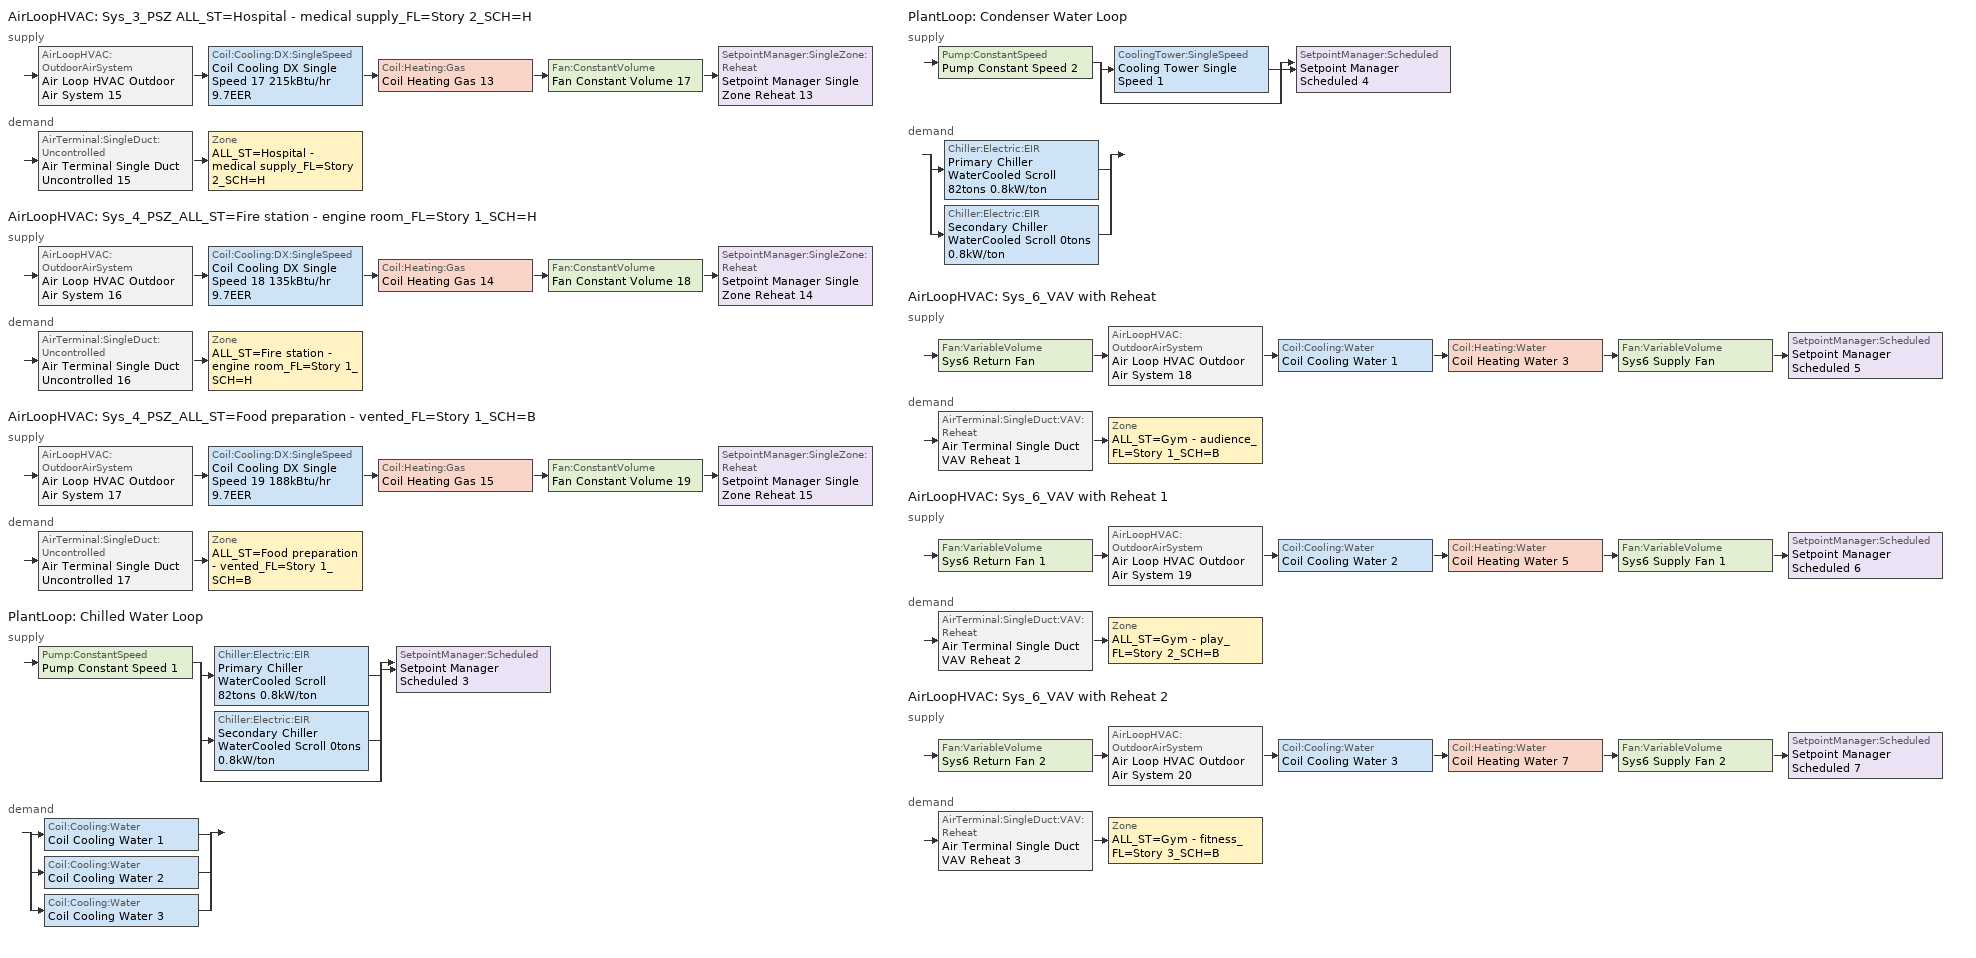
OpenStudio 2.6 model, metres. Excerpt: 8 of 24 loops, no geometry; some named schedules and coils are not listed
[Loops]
AirLoopHVAC 'Sys_3_PSZ ALL_ST=Hospital - medical supply_FL=Story 2_SCH=H'
 supply: AirLoopHVAC:OutdoorAirSystem 'Air Loop HVAC Outdoor Air System 15' > Coil:Cooling:DX:SingleSpeed 'Coil Cooling DX Single Speed 17 215kBtu/hr 9.7EER' > Coil:Heating:Gas 'Coil Heating Gas 13' > Fan:ConstantVolume 'Fan Constant Volume 17' > SetpointManager:SingleZone:Reheat 'Setpoint Manager Single Zone Reheat 13'
 demand: AirTerminal:SingleDuct:Uncontrolled 'Air Terminal Single Duct Uncontrolled 15' > Zone 'ALL_ST=Hospital - medical supply_FL=Story 2_SCH=H'
AirLoopHVAC 'Sys_4_PSZ_ALL_ST=Fire station - engine room_FL=Story 1_SCH=H'
 supply: AirLoopHVAC:OutdoorAirSystem 'Air Loop HVAC Outdoor Air System 16' > Coil:Cooling:DX:SingleSpeed 'Coil Cooling DX Single Speed 18 135kBtu/hr 9.7EER' > Coil:Heating:Gas 'Coil Heating Gas 14' > Fan:ConstantVolume 'Fan Constant Volume 18' > SetpointManager:SingleZone:Reheat 'Setpoint Manager Single Zone Reheat 14'
 demand: AirTerminal:SingleDuct:Uncontrolled 'Air Terminal Single Duct Uncontrolled 16' > Zone 'ALL_ST=Fire station - engine room_FL=Story 1_SCH=H'
AirLoopHVAC 'Sys_4_PSZ_ALL_ST=Food preparation - vented_FL=Story 1_SCH=B'
 supply: AirLoopHVAC:OutdoorAirSystem 'Air Loop HVAC Outdoor Air System 17' > Coil:Cooling:DX:SingleSpeed 'Coil Cooling DX Single Speed 19 188kBtu/hr 9.7EER' > Coil:Heating:Gas 'Coil Heating Gas 15' > Fan:ConstantVolume 'Fan Constant Volume 19' > SetpointManager:SingleZone:Reheat 'Setpoint Manager Single Zone Reheat 15'
 demand: AirTerminal:SingleDuct:Uncontrolled 'Air Terminal Single Duct Uncontrolled 17' > Zone 'ALL_ST=Food preparation - vented_FL=Story 1_SCH=B'
PlantLoop 'Chilled Water Loop'
 supply: Pump:ConstantSpeed 'Pump Constant Speed 1' > split
  | Chiller:Electric:EIR 'Primary Chiller WaterCooled Scroll 82tons 0.8kW/ton'
  | Chiller:Electric:EIR 'Secondary Chiller WaterCooled Scroll 0tons 0.8kW/ton'
  | bypass
  join > SetpointManager:Scheduled 'Setpoint Manager Scheduled 3'
 demand: split
  | Coil:Cooling:Water 'Coil Cooling Water 1'
  | Coil:Cooling:Water 'Coil Cooling Water 2'
  | Coil:Cooling:Water 'Coil Cooling Water 3'
PlantLoop 'Condenser Water Loop'
 supply: Pump:ConstantSpeed 'Pump Constant Speed 2' > split
  | CoolingTower:SingleSpeed 'Cooling Tower Single Speed 1'
  | bypass
  join > SetpointManager:Scheduled 'Setpoint Manager Scheduled 4'
 demand: split
  | Chiller:Electric:EIR 'Primary Chiller WaterCooled Scroll 82tons 0.8kW/ton'
  | Chiller:Electric:EIR 'Secondary Chiller WaterCooled Scroll 0tons 0.8kW/ton'
AirLoopHVAC 'Sys_6_VAV with Reheat'
 supply: Fan:VariableVolume 'Sys6 Return Fan' > AirLoopHVAC:OutdoorAirSystem 'Air Loop HVAC Outdoor Air System 18' > Coil:Cooling:Water 'Coil Cooling Water 1' > Coil:Heating:Water 'Coil Heating Water 3' > Fan:VariableVolume 'Sys6 Supply Fan' > SetpointManager:Scheduled 'Setpoint Manager Scheduled 5'
 demand: AirTerminal:SingleDuct:VAV:Reheat 'Air Terminal Single Duct VAV Reheat 1' > Zone 'ALL_ST=Gym - audience_FL=Story 1_SCH=B'
AirLoopHVAC 'Sys_6_VAV with Reheat 1'
 supply: Fan:VariableVolume 'Sys6 Return Fan 1' > AirLoopHVAC:OutdoorAirSystem 'Air Loop HVAC Outdoor Air System 19' > Coil:Cooling:Water 'Coil Cooling Water 2' > Coil:Heating:Water 'Coil Heating Water 5' > Fan:VariableVolume 'Sys6 Supply Fan 1' > SetpointManager:Scheduled 'Setpoint Manager Scheduled 6'
 demand: AirTerminal:SingleDuct:VAV:Reheat 'Air Terminal Single Duct VAV Reheat 2' > Zone 'ALL_ST=Gym - play_FL=Story 2_SCH=B'
AirLoopHVAC 'Sys_6_VAV with Reheat 2'
 supply: Fan:VariableVolume 'Sys6 Return Fan 2' > AirLoopHVAC:OutdoorAirSystem 'Air Loop HVAC Outdoor Air System 20' > Coil:Cooling:Water 'Coil Cooling Water 3' > Coil:Heating:Water 'Coil Heating Water 7' > Fan:VariableVolume 'Sys6 Supply Fan 2' > SetpointManager:Scheduled 'Setpoint Manager Scheduled 7'
 demand: AirTerminal:SingleDuct:VAV:Reheat 'Air Terminal Single Duct VAV Reheat 3' > Zone 'ALL_ST=Gym - fitness_FL=Story 3_SCH=B'
[Sizing:Zone] Zone Cooling Design Supply Air Temperature Input Method=SupplyAirTemperature; Zone Cooling Design Supply Air Temperature {C}=13; Zone Cooling Design Supply Air Temperature Difference {deltaC}=11.11; Zone Heating Design Supply Air Temperature Input Method=SupplyAirTemperature; Zone Heating Design Supply Air Temperature {C}=43; Zone Heating Design Supply Air Temperature Difference {deltaC}=11.11; Zone Cooling Design Supply Air Humidity Ratio {kg-H2O/kg-air}=0.0085; Zone Heating Design Supply Air Humidity Ratio {kg-H2O/kg-air}=0.008; Zone Heating Sizing Factor=1.3; Zone Cooling Sizing Factor=1.1; Cooling Design Air Flow Method=DesignDay; Heating Design Air Flow Method=DesignDay; Account for Dedicated Outdoor Air System=No; Dedicated Outdoor Air System Control Strategy=NeutralSupplyAir; Dedicated Outdoor Air Low Setpoint Temperature for Design {C}=autosize; Dedicated Outdoor Air High Setpoint Temperature for Design {C}=autosize
ALL_ST=Fire station - engine room_FL=Story 1_SCH=H; ALL_ST=Food preparation - vented_FL=Story 1_SCH=B; ALL_ST=Gym - audience_FL=Story 1_SCH=B; ALL_ST=Gym - fitness_FL=Story 3_SCH=B; ALL_ST=Gym - play_FL=Story 2_SCH=B; ALL_ST=Hospital - medical supply_FL=Story 2_SCH=H
[Zone equipment]
ALL_ST=Fire station - engine room_FL=Story 1_SCH=H: Air Terminal Single Duct Uncontrolled 16, Zone HVAC Baseboard Convective Water 16
ALL_ST=Food preparation - vented_FL=Story 1_SCH=B: Air Terminal Single Duct Uncontrolled 17, Zone HVAC Baseboard Convective Water 17
ALL_ST=Gym - audience_FL=Story 1_SCH=B: Air Terminal Single Duct VAV Reheat 1, Zone HVAC Baseboard Convective Water 18
ALL_ST=Gym - fitness_FL=Story 3_SCH=B: Air Terminal Single Duct VAV Reheat 3, Zone HVAC Baseboard Convective Water 20
ALL_ST=Gym - play_FL=Story 2_SCH=B: Air Terminal Single Duct VAV Reheat 2, Zone HVAC Baseboard Convective Water 19
ALL_ST=Hospital - medical supply_FL=Story 2_SCH=H: Air Terminal Single Duct Uncontrolled 15, Zone HVAC Baseboard Convective Water 15
[PlantLoop] Glycol Concentration=0; Plant Loop Volume {m3}=Autocalculate; Load Distribution Scheme=Optimal
Chilled Water Loop; Condenser Water Loop
[Sizing:Plant] Loop Design Temperature Difference {deltaC}=6; Sizing Option=NonCoincident; Zone Timesteps in Averaging Window=1; Coincident Sizing Factor Mode=None
Name | Loop Type | Design Loop Exit Temperature {C}
Chilled Water Loop | Cooling | 7
Condenser Water Loop | Condenser | 29
[AirLoopHVAC] Design Supply Air Flow Rate {m3/s}=AutoSize
Name | Availability Schedule
Sys_3_PSZ ALL_ST=Hospital - medical supply_FL=Story 2_SCH=H | Sys_3_PSZ ALL_ST=Hospital - medical supply_FL=Story 2_SCH=H Occ Sch
Sys_4_PSZ_ALL_ST=Fire station - engine room_FL=Story 1_SCH=H | Sys_4_PSZ_ALL_ST=Fire station - engine room_FL=Story 1_SCH=H Occ Sch
Sys_4_PSZ_ALL_ST=Food preparation - vented_FL=Story 1_SCH=B | Sys_4_PSZ_ALL_ST=Food preparation - vented_FL=Story 1_SCH=B Occ Sch
Sys_6_VAV with Reheat | Sys_6_VAV with Reheat Occ Sch
Sys_6_VAV with Reheat 1 | Sys_6_VAV with Reheat 1 Occ Sch
Sys_6_VAV with Reheat 2 | Sys_6_VAV with Reheat 2 Occ Sch
[Sizing:System] Type of Load to Size On=Sensible; Design Outdoor Air Flow Rate {m3/s}=Autosize; Preheat Design Temperature {C}=7; Preheat Design Humidity Ratio {kg-H2O/kg-Air}=0.008; Precool Design Humidity Ratio {kg-H2O/kg-Air}=0.008; Central Cooling Design Supply Air Temperature {C}=13; Sizing Option=NonCoincident; 100% Outdoor Air in Cooling=No; 100% Outdoor Air in Heating=No; Central Cooling Design Supply Air Humidity Ratio {kg-H2O/kg-Air}=0.0085; Central Heating Design Supply Air Humidity Ratio {kg-H2O/kg-Air}=0.008; Cooling Design Air Flow Method=DesignDay; Cooling Design Air Flow Rate {m3/s}=0; Heating Design Air Flow Method=DesignDay; Heating Design Air Flow Rate {m3/s}=0; System Outdoor Air Method=ZoneSum; Zone Maximum Outdoor Air Fraction=1; Cooling Supply Air Flow Rate Per Floor Area {m3/s-m2}=0.00996765; Cooling Fraction of Autosized Cooling Supply Air Flow Rate=1; Cooling Supply Air Flow Rate Per Unit Cooling Capacity {m3/s-W}=3.94755e-05; Heating Supply Air Flow Rate Per Floor Area {m3/s-m2}=0.00996765; Heating Fraction of Autosized Heating Supply Air Flow Rate=1; Heating Fraction of Autosized Cooling Supply Air Flow Rate=1; Heating Supply Air Flow Rate Per Unit Heating Capacity {m3/s-W}=3.15882e-05; Cooling Design Capacity Method=CoolingDesignCapacity; Cooling Design Capacity {W}=autosize; Cooling Design Capacity Per Floor Area {W/m2}=234.7; Fraction of Autosized Cooling Design Capacity=1; Heating Design Capacity Method=HeatingDesignCapacity; Heating Design Capacity {W}=autosize; Heating Design Capacity Per Floor Area {W/m2}=157; Fraction of Autosized Heating Design Capacity=1; Central Cooling Capacity Control Method=OnOff
Name | Minimum System Air Flow Ratio | Precool Design Temperature {C} | Central Heating Design Supply Air Temperature {C}
Sys_3_PSZ ALL_ST=Hospital - medical supply_FL=Story 2_SCH=H; Sys_4_PSZ_ALL_ST=Fire station - engine room_FL=Story 1_SCH=H; Sys_4_PSZ_ALL_ST=Food preparation - vented_FL=Story 1_SCH=B | 1 | 13 | 43
Sys_6_VAV with Reheat; Sys_6_VAV with Reheat 1; Sys_6_VAV with Reheat 2 | 0.3 | 12.8 | 13.1
[Fan:ConstantVolume] Availability Schedule=Always On Discrete; Fan Efficiency=0.39975; Pressure Rise {Pa}=640; Maximum Flow Rate {m3/s}=AutoSize; Motor Efficiency=0.615
Fan Constant Volume 17; Fan Constant Volume 18; Fan Constant Volume 19
[Coil:Heating:Gas] Availability Schedule=Always On Discrete; Gas Burner Efficiency=0.81; Nominal Capacity {W}=AutoSize; Parasitic Electric Load {W}=0; Part Load Fraction Correlation Curve=FURNACE-EFFPLR-NECB2011; Parasitic Gas Load {W}=0
Coil Heating Gas 13; Coil Heating Gas 14; Coil Heating Gas 15
[Coil:Cooling:DX:SingleSpeed] Availability Schedule=Always On Discrete; Rated Total Cooling Capacity {W}=autosize; Rated Sensible Heat Ratio=autosize; Rated Air Flow Rate {m3/s}=autosize; Rated Evaporator Fan Power Per Volume Flow Rate {W/(m3/s)}=773.3; Total Cooling Capacity Function of Temperature Curve=DXCOOL-NECB2011-REF-CAPFT; Total Cooling Capacity Function of Flow Fraction Curve=DXCOOL-NECB2011-REF-CAPFFLOW; Energy Input Ratio Function of Temperature Curve=DXCOOL-NECB2011-REF-COOLEIRFT; Energy Input Ratio Function of Flow Fraction Curve=DXCOOL-NECB2011-REF-COOLEIRFFLOW; Part Load Fraction Correlation Curve=DXCOOL-NECB2011-REF-COOLPLFFPLR; Condenser Type=AirCooled; Evaporative Condenser Effectiveness=0; Evaporative Condenser Air Flow Rate {m3/s}=Autosize; Evaporative Condenser Pump Rated Power Consumption {W}=Autosize; Crankcase Heater Capacity {W}=0; Maximum Outdoor Dry-Bulb Temperature for Crankcase Heater Operation {C}=0; Basin Heater Capacity {W/K}=0; Basin Heater Setpoint Temperature {C}=10
Name | Rated COP {W/W}
Coil Cooling DX Single Speed 17 215kBtu/hr 9.7EER | 3.44237
Coil Cooling DX Single Speed 18 135kBtu/hr 9.7EER | 3.38088
Coil Cooling DX Single Speed 19 188kBtu/hr 9.7EER | 3.4218
[Controller:OutdoorAir] Minimum Outdoor Air Flow Rate {m3/s}=autosize; Maximum Outdoor Air Flow Rate {m3/s}=Autosize; Economizer Control Type=DifferentialEnthalpy; Economizer Control Action Type=ModulateFlow; Lockout Type=NoLockout; Minimum Limit Type=FixedMinimum; High Humidity Control=No; Heat Recovery Bypass Control Type=BypassWhenOAFlowGreaterThanMinimum
Name | Minimum Outdoor Air Schedule | Controller Mechanical Ventilation
Controller Outdoor Air 15 | Sys_3_PSZ ALL_ST=Hospital - medical supply_FL=Story 2_SCH=H Occ Sch | Controller Mechanical Ventilation 15
Controller Outdoor Air 16 | Sys_4_PSZ_ALL_ST=Fire station - engine room_FL=Story 1_SCH=H Occ Sch | Controller Mechanical Ventilation 16
Controller Outdoor Air 17 | Sys_4_PSZ_ALL_ST=Food preparation - vented_FL=Story 1_SCH=B Occ Sch | Controller Mechanical Ventilation 17
Controller Outdoor Air 18 | Sys_6_VAV with Reheat Occ Sch | Controller Mechanical Ventilation 18
Controller Outdoor Air 19 | Sys_6_VAV with Reheat 1 Occ Sch | Controller Mechanical Ventilation 19
Controller Outdoor Air 20 | Sys_6_VAV with Reheat 2 Occ Sch | Controller Mechanical Ventilation 20
[Controller:MechanicalVentilation] Availability Schedule=Always On Discrete; System Outdoor Air Method=ZoneSum
Controller Mechanical Ventilation 15; Controller Mechanical Ventilation 16; Controller Mechanical Ventilation 17; Controller Mechanical Ventilation 18; Controller Mechanical Ventilation 19; Controller Mechanical Ventilation 20
[AirLoopHVAC:OutdoorAirSystem]
Name | Controller
Air Loop HVAC Outdoor Air System 15 | Controller Outdoor Air 15
Air Loop HVAC Outdoor Air System 16 | Controller Outdoor Air 16
Air Loop HVAC Outdoor Air System 17 | Controller Outdoor Air 17
Air Loop HVAC Outdoor Air System 18 | Controller Outdoor Air 18
Air Loop HVAC Outdoor Air System 19 | Controller Outdoor Air 19
Air Loop HVAC Outdoor Air System 20 | Controller Outdoor Air 20
[SetpointManager:SingleZone:Reheat] Minimum Supply Air Temperature {C}=13; Maximum Supply Air Temperature {C}=43
Name | Control Zone
Setpoint Manager Single Zone Reheat 13 | ALL_ST=Hospital - medical supply_FL=Story 2_SCH=H
Setpoint Manager Single Zone Reheat 14 | ALL_ST=Fire station - engine room_FL=Story 1_SCH=H
Setpoint Manager Single Zone Reheat 15 | ALL_ST=Food preparation - vented_FL=Story 1_SCH=B
[AirTerminal:SingleDuct:Uncontrolled] Availability Schedule=Always On Discrete; Maximum Air Flow Rate {m3/s}=AutoSize
Air Terminal Single Duct Uncontrolled 15; Air Terminal Single Duct Uncontrolled 16; Air Terminal Single Duct Uncontrolled 17
[Controller:WaterCoil] Action=Reverse; Minimum Actuated Flow {m3/s}=0
Name | Water Coil
Controller Water Coil 4 | Coil Cooling Water 1
Controller Water Coil 7 | Coil Cooling Water 2
Controller Water Coil 10 | Coil Cooling Water 3
[SetpointManager:Scheduled] Control Variable=Temperature
Name | Schedule
Setpoint Manager Scheduled 3 | CHW Temp
Setpoint Manager Scheduled 4 | CW Temp
Setpoint Manager Scheduled 5 | Supply Air Temp
Setpoint Manager Scheduled 6 | Supply Air Temp 1
Setpoint Manager Scheduled 7 | Supply Air Temp 2
[Pump:ConstantSpeed] Rated Flow Rate {m3/s}=autosize; Rated Pump Head {Pa}=179352; Rated Power Consumption {W}=autosize; Fraction of Motor Inefficiencies to Fluid Stream=0; Pump Control Type=Intermittent; Design Power Sizing Method=PowerPerFlowPerPressure; Design Electric Power per Unit Flow Rate {W/(m3/s)}=348701.1; Design Shaft Power per Unit Flow Rate per Unit Head {W-s/m3-Pa}=1.28205
Name | Motor Efficiency
Pump Constant Speed 1 | 0.895
Pump Constant Speed 2 | 0.917
[Chiller:Electric:EIR] Cooling Capacity Function of Temperature Curve=WaterCooled_Scroll_CAPFT_NECB2011; Electric Input to Cooling Output Ratio Function of Temperature Curve=WaterCooled_Scroll_EIRFT_NECB2011; Electric Input to Cooling Output Ratio Function of Part Load Ratio Curve=WaterCooled_Scroll_EIRFPLR_NECB2011; Minimum Part Load Ratio=0.25; Minimum Unloading Ratio=0.25; Condenser Type=WaterCooled; Chiller Flow Mode=LeavingSetpointModulated; Design Heat Recovery Water Flow Rate {m3/s}=0; Sizing Factor=1; Basin Heater Capacity {W/K}=0; Basin Heater Setpoint Temperature {C}=10
Name | Reference Capacity {W} | Reference COP {W/W}
Primary Chiller WaterCooled Scroll 82tons 0.8kW/ton | 289270 | 4.54393
Secondary Chiller WaterCooled Scroll 0tons 0.8kW/ton | 0.001 | 4.5032
[CoolingTower:SingleSpeed]
Cooling Tower Single Speed 1: Design Water Flow Rate {m3/s}=autosize; Design Air Flow Rate {m3/s}=autosize; Fan Power at Design Air Flow Rate {W}=5293.96; U-Factor Times Area Value at Design Air Flow Rate {W/K}=autosize; Air Flow Rate in Free Convection Regime {m3/s}=autosize; U-Factor Times Area Value at Free Convection Air Flow Rate {W/K}=autosize; Performance Input Method=UFactorTimesAreaAndDesignWaterFlowRate; Free Convection Capacity {W}=0; Basin Heater Capacity {W/K}=0; Evaporation Loss Mode=LossFactor; Evaporation Loss Factor {percent/K}=0.2; Drift Loss Percent {percent}=0.008; Blowdown Calculation Mode=ConcentrationRatio; Blowdown Concentration Ratio=3; Capacity Control=FanCycling; Number of Cells=1; Cell Control=MinimalCell; Cell Minimum  Water Flow Rate Fraction=0.33; Cell Maximum Water Flow Rate Fraction=2.5; Sizing Factor=1; Free Convection Air Flow Rate Sizing Factor=0.1; Free Convection U-Factor Times Area Value Sizing Factor=0.1; Heat Rejection Capacity and Nominal Capacity Sizing Ratio=1.25; Free Convection Nominal Capacity Sizing Factor=0.1; Design Inlet Air Dry-Bulb Temperature {C}=35; Design Inlet Air Wet-Bulb Temperature {C}=24; Design Approach Temperature {deltaC}=5; Design Range Temperature {deltaC}=6
[Fan:VariableVolume] Availability Schedule=Always On Discrete; Maximum Flow Rate {m3/s}=Autosize; Fan Power Minimum Flow Rate Input Method=Fraction; Fan Power Minimum Air Flow Rate {m3/s}=0; Motor In Airstream Fraction=1; Fan Power Coefficient 5=0
Name | Fan Efficiency | Pressure Rise {Pa} | Fan Power Minimum Flow Fraction | Motor Efficiency | Fan Power Coefficient 1 | Fan Power Coefficient 2 | Fan Power Coefficient 3 | Fan Power Coefficient 4
Sys6 Supply Fan; Sys6 Supply Fan 2 | 0.549965 | 1000 | 0.5 | 0.8461 | -4.1457 | 16.803 | -19.471 | 7.8488
Sys6 Return Fan; Sys6 Return Fan 1; Sys6 Return Fan 2 | 0.299975 | 250 | 0.68 | 0.4615 | -2.4176 | 9.5874 | -11.559 | 5.4009
Sys6 Supply Fan 1 | 0.549965 | 1000 | 0.68 | 0.8461 | -2.4176 | 9.5874 | -11.559 | 5.4009
[Coil:Cooling:Water] Availability Schedule=Always On Discrete
Coil Cooling Water 1; Coil Cooling Water 2; Coil Cooling Water 3
[AirTerminal:SingleDuct:VAV:Reheat] Availability Schedule=Always On Discrete; Maximum Air Flow Rate {m3/s}=AutoSize; Zone Minimum Air Flow Input Method=Constant; Constant Minimum Air Flow Fraction=0.3; Maximum Hot Water or Steam Flow Rate {m3/s}=AutoSize; Minimum Hot Water or Steam Flow Rate {m3/s}=0; Convergence Tolerance=0.001; Damper Heating Action=Normal; Maximum Flow per Zone Floor Area During Reheat {m3/s-m2}=AutoSize; Maximum Flow Fraction During Reheat=AutoSize; Maximum Reheat Air Temperature {C}=43; Control For Outdoor Air=No
Name | Fixed Minimum Air Flow Rate {m3/s} | Reheat Coil
Air Terminal Single Duct VAV Reheat 1 | 3.75 | Coil Heating Water 4
Air Terminal Single Duct VAV Reheat 2 | 5 | Coil Heating Water 6
Air Terminal Single Duct VAV Reheat 3 | 3.75 | Coil Heating Water 8
[Schedule:Ruleset]
Name | Default Day Schedule | Summer Design Day Schedule | Winter Design Day Schedule
CHW Temp | Schedule Day 4
CW Temp | Schedule Day 5
Supply Air Temp | Supply Air Temp Default
Supply Air Temp 1 | Supply Air Temp Default 1
Supply Air Temp 2 | Supply Air Temp Default 2
Sys_3_PSZ ALL_ST=Hospital - medical supply_FL=Story 2_SCH=H Occ Sch | Sys_3_PSZ ALL_ST=Hospital - medical supply_FL=Story 2_SCH=H Occ Sch Default | Sys_3_PSZ ALL_ST=Hospital - medical supply_FL=Story 2_SCH=H Occ Sch Summer Design Day | Sys_3_PSZ ALL_ST=Hospital - medical supply_FL=Story 2_SCH=H Occ Sch Winter Design Day
Sys_4_PSZ_ALL_ST=Fire station - engine room_FL=Story 1_SCH=H Occ Sch | Sys_4_PSZ_ALL_ST=Fire station - engine room_FL=Story 1_SCH=H Occ Sch Default | Sys_4_PSZ_ALL_ST=Fire station - engine room_FL=Story 1_SCH=H Occ Sch Summer Design Day | Sys_4_PSZ_ALL_ST=Fire station - engine room_FL=Story 1_SCH=H Occ Sch Winter Design Day
Sys_4_PSZ_ALL_ST=Food preparation - vented_FL=Story 1_SCH=B Occ Sch | Sys_4_PSZ_ALL_ST=Food preparation - vented_FL=Story 1_SCH=B Occ Sch Default | Sys_4_PSZ_ALL_ST=Food preparation - vented_FL=Story 1_SCH=B Occ Sch Summer Design Day | Sys_4_PSZ_ALL_ST=Food preparation - vented_FL=Story 1_SCH=B Occ Sch Winter Design Day
Sys_6_VAV with Reheat Occ Sch | Sys_6_VAV with Reheat Occ Sch Default | Sys_6_VAV with Reheat Occ Sch Summer Design Day | Sys_6_VAV with Reheat Occ Sch Winter Design Day
Sys_6_VAV with Reheat 1 Occ Sch | Sys_6_VAV with Reheat 1 Occ Sch Default | Sys_6_VAV with Reheat 1 Occ Sch Summer Design Day | Sys_6_VAV with Reheat 1 Occ Sch Winter Design Day
Sys_6_VAV with Reheat 2 Occ Sch | Sys_6_VAV with Reheat 2 Occ Sch Default | Sys_6_VAV with Reheat 2 Occ Sch Summer Design Day | Sys_6_VAV with Reheat 2 Occ Sch Winter Design Day
[Schedule:Day]
Schedule Day 4; wkdCHW Temp 1; satCHW Temp 1; sunCHW Temp 1: 1, 0, 7, 2, 0, 7, 3, 0, 7, 4, 0, 7, 5, 0, 7, 6, 0, 7, 7, 0, 7, 8, 0, 7, 9, 0, 7, 10, 0, 7, 11, 0, 7, 12, 0, 7, 13, 0, 7, 14, 0, 7, 15, 0, 7, 16, 0, 7, 17, 0, 7, 18, 0, 7, 19, 0, 7, 20, 0, 7, 21, 0, 7, 22, 0, 7, 23, 0, 7, 24, 0, 7
Schedule Day 5; wkdCW Temp 1; satCW Temp 1; sunCW Temp 1: 1, 0, 29, 2, 0, 29, 3, 0, 29, 4, 0, 29, 5, 0, 29, 6, 0, 29, 7, 0, 29, 8, 0, 29, 9, 0, 29, 10, 0, 29, 11, 0, 29, 12, 0, 29, 13, 0, 29, 14, 0, 29, 15, 0, 29, 16, 0, 29, 17, 0, 29, 18, 0, 29, 19, 0, 29, 20, 0, 29, 21, 0, 29, 22, 0, 29, 23, 0, 29, 24, 0, 29
Supply Air Temp Default; Supply Air Temp Default 1; Supply Air Temp Default 2: 24, 0, 13
Sys_3_PSZ ALL_ST=Hospital - medical supply_FL=Story 2_SCH=H Occ Sch Default; Sys_3_PSZ ALL_ST=Hospital - medical supply_FL=Story 2_SCH=H Occ Sch Winter Design Day; Sys_3_PSZ ALL_ST=Hospital - medical supply_FL=Story 2_SCH=H Occ Sch Summer Design Day; Sys_3_PSZ ALL_ST=Hospital - medical supply_FL=Story 2_SCH=H Occ Sch Monday; Sys_3_PSZ ALL_ST=Hospital - medical supply_FL=Story 2_SCH=H Occ Sch Tuesday; Sys_3_PSZ ALL_ST=Hospital - medical supply_FL=Story 2_SCH=H Occ Sch Wednesday; Sys_3_PSZ ALL_ST=Hospital - medical supply_FL=Story 2_SCH=H Occ Sch Thursday; Sys_3_PSZ ALL_ST=Hospital - medical supply_FL=Story 2_SCH=H Occ Sch Friday; Sys_3_PSZ ALL_ST=Hospital - medical supply_FL=Story 2_SCH=H Occ Sch Saturday; Sys_3_PSZ ALL_ST=Hospital - medical supply_FL=Story 2_SCH=H Occ Sch Sunday; Sys_4_PSZ_ALL_ST=Fire station - engine room_FL=Story 1_SCH=H Occ Sch Default; Sys_4_PSZ_ALL_ST=Fire station - engine room_FL=Story 1_SCH=H Occ Sch Winter Design Day; Sys_4_PSZ_ALL_ST=Fire station - engine room_FL=Story 1_SCH=H Occ Sch Summer Design Day; Sys_4_PSZ_ALL_ST=Fire station - engine room_FL=Story 1_SCH=H Occ Sch Monday; Sys_4_PSZ_ALL_ST=Fire station - engine room_FL=Story 1_SCH=H Occ Sch Tuesday; Sys_4_PSZ_ALL_ST=Fire station - engine room_FL=Story 1_SCH=H Occ Sch Wednesday; Sys_4_PSZ_ALL_ST=Fire station - engine room_FL=Story 1_SCH=H Occ Sch Thursday; Sys_4_PSZ_ALL_ST=Fire station - engine room_FL=Story 1_SCH=H Occ Sch Friday; Sys_4_PSZ_ALL_ST=Fire station - engine room_FL=Story 1_SCH=H Occ Sch Saturday; Sys_4_PSZ_ALL_ST=Fire station - engine room_FL=Story 1_SCH=H Occ Sch Sunday; Sys_4_PSZ_ALL_ST=Food preparation - vented_FL=Story 1_SCH=B Occ Sch Default; Sys_4_PSZ_ALL_ST=Food preparation - vented_FL=Story 1_SCH=B Occ Sch Winter Design Day; Sys_4_PSZ_ALL_ST=Food preparation - vented_FL=Story 1_SCH=B Occ Sch Summer Design Day; Sys_6_VAV with Reheat Occ Sch Default; Sys_6_VAV with Reheat Occ Sch Winter Design Day; Sys_6_VAV with Reheat Occ Sch Summer Design Day; Sys_6_VAV with Reheat 1 Occ Sch Default; Sys_6_VAV with Reheat 1 Occ Sch Winter Design Day; Sys_6_VAV with Reheat 1 Occ Sch Summer Design Day; Sys_6_VAV with Reheat 2 Occ Sch Default; Sys_6_VAV with Reheat 2 Occ Sch Winter Design Day; Sys_6_VAV with Reheat 2 Occ Sch Summer Design Day: 24, 0, 1
Sys_4_PSZ_ALL_ST=Food preparation - vented_FL=Story 1_SCH=B Occ Sch Monday; Sys_4_PSZ_ALL_ST=Food preparation - vented_FL=Story 1_SCH=B Occ Sch Tuesday; Sys_4_PSZ_ALL_ST=Food preparation - vented_FL=Story 1_SCH=B Occ Sch Wednesday; Sys_4_PSZ_ALL_ST=Food preparation - vented_FL=Story 1_SCH=B Occ Sch Thursday; Sys_4_PSZ_ALL_ST=Food preparation - vented_FL=Story 1_SCH=B Occ Sch Friday; Sys_6_VAV with Reheat Occ Sch Monday; Sys_6_VAV with Reheat Occ Sch Tuesday; Sys_6_VAV with Reheat Occ Sch Wednesday; Sys_6_VAV with Reheat Occ Sch Thursday; Sys_6_VAV with Reheat Occ Sch Friday; Sys_6_VAV with Reheat 1 Occ Sch Monday; Sys_6_VAV with Reheat 1 Occ Sch Tuesday; Sys_6_VAV with Reheat 1 Occ Sch Wednesday; Sys_6_VAV with Reheat 1 Occ Sch Thursday; Sys_6_VAV with Reheat 1 Occ Sch Friday; Sys_6_VAV with Reheat 2 Occ Sch Monday; Sys_6_VAV with Reheat 2 Occ Sch Tuesday; Sys_6_VAV with Reheat 2 Occ Sch Wednesday; Sys_6_VAV with Reheat 2 Occ Sch Thursday; Sys_6_VAV with Reheat 2 Occ Sch Friday: 1, 0, 1, 10, 0, 0, 24, 0, 1
Sys_4_PSZ_ALL_ST=Food preparation - vented_FL=Story 1_SCH=B Occ Sch Saturday; Sys_6_VAV with Reheat Occ Sch Saturday; Sys_6_VAV with Reheat 1 Occ Sch Saturday; Sys_6_VAV with Reheat 2 Occ Sch Saturday: 2, 0, 1, 10, 0, 0, 24, 0, 1
Sys_4_PSZ_ALL_ST=Food preparation - vented_FL=Story 1_SCH=B Occ Sch Sunday; Sys_6_VAV with Reheat Occ Sch Sunday; Sys_6_VAV with Reheat 1 Occ Sch Sunday; Sys_6_VAV with Reheat 2 Occ Sch Sunday: 1, 0, 0, 2, 0, 1, 11, 0, 0, 23, 0, 1, 24, 0, 0
[Schedule:Rule] Date Specification Type=DateRange; Start Month=1; Start Day=1; End Month=12
Name | Schedule Ruleset | Rule Order | Day Schedule | Apply Sunday | Apply Monday | Apply Tuesday | Apply Wednesday | Apply Thursday | Apply Friday | Apply Saturday | End Day
wkdCHW Temp rule | CHW Temp | 2 | wkdCHW Temp 1 | No | Yes | Yes | Yes | Yes | Yes | No | 31
satCHW Temprule | CHW Temp | 1 | satCHW Temp 1 | No | No | No | No | No | No | Yes | 31
sunCHW Temprule | CHW Temp | 0 | sunCHW Temp 1 | Yes | No | No | No | No | No | No | 31
wkdCW Temp rule | CW Temp | 2 | wkdCW Temp 1 | No | Yes | Yes | Yes | Yes | Yes | No | 31
satCW Temprule | CW Temp | 1 | satCW Temp 1 | No | No | No | No | No | No | Yes | 31
sunCW Temprule | CW Temp | 0 | sunCW Temp 1 | Yes | No | No | No | No | No | No | 31
Sys_3_PSZ ALL_ST=Hospital - medical supply_FL=Story 2_SCH=H Occ Sch Monday Rule | Sys_3_PSZ ALL_ST=Hospital - medical supply_FL=Story 2_SCH=H Occ Sch | 6 | Sys_3_PSZ ALL_ST=Hospital - medical supply_FL=Story 2_SCH=H Occ Sch Monday |  | Yes |  |  |  |  |  | 25
Sys_3_PSZ ALL_ST=Hospital - medical supply_FL=Story 2_SCH=H Occ Sch Tuesday Rule | Sys_3_PSZ ALL_ST=Hospital - medical supply_FL=Story 2_SCH=H Occ Sch | 5 | Sys_3_PSZ ALL_ST=Hospital - medical supply_FL=Story 2_SCH=H Occ Sch Tuesday |  |  | Yes |  |  |  |  | 26
Sys_3_PSZ ALL_ST=Hospital - medical supply_FL=Story 2_SCH=H Occ Sch Wednesday Rule | Sys_3_PSZ ALL_ST=Hospital - medical supply_FL=Story 2_SCH=H Occ Sch | 4 | Sys_3_PSZ ALL_ST=Hospital - medical supply_FL=Story 2_SCH=H Occ Sch Wednesday |  |  |  | Yes |  |  |  | 27
Sys_3_PSZ ALL_ST=Hospital - medical supply_FL=Story 2_SCH=H Occ Sch Thursday Rule | Sys_3_PSZ ALL_ST=Hospital - medical supply_FL=Story 2_SCH=H Occ Sch | 3 | Sys_3_PSZ ALL_ST=Hospital - medical supply_FL=Story 2_SCH=H Occ Sch Thursday |  |  |  |  | Yes |  |  | 28
Sys_3_PSZ ALL_ST=Hospital - medical supply_FL=Story 2_SCH=H Occ Sch Friday Rule | Sys_3_PSZ ALL_ST=Hospital - medical supply_FL=Story 2_SCH=H Occ Sch | 2 | Sys_3_PSZ ALL_ST=Hospital - medical supply_FL=Story 2_SCH=H Occ Sch Friday |  |  |  |  |  | Yes |  | 29
Sys_3_PSZ ALL_ST=Hospital - medical supply_FL=Story 2_SCH=H Occ Sch Saturday Rule | Sys_3_PSZ ALL_ST=Hospital - medical supply_FL=Story 2_SCH=H Occ Sch | 1 | Sys_3_PSZ ALL_ST=Hospital - medical supply_FL=Story 2_SCH=H Occ Sch Saturday |  |  |  |  |  |  | Yes | 30
Sys_3_PSZ ALL_ST=Hospital - medical supply_FL=Story 2_SCH=H Occ Sch Sunday Rule | Sys_3_PSZ ALL_ST=Hospital - medical supply_FL=Story 2_SCH=H Occ Sch | 0 | Sys_3_PSZ ALL_ST=Hospital - medical supply_FL=Story 2_SCH=H Occ Sch Sunday | Yes |  |  |  |  |  |  | 31
Sys_4_PSZ_ALL_ST=Fire station - engine room_FL=Story 1_SCH=H Occ Sch Monday Rule | Sys_4_PSZ_ALL_ST=Fire station - engine room_FL=Story 1_SCH=H Occ Sch | 6 | Sys_4_PSZ_ALL_ST=Fire station - engine room_FL=Story 1_SCH=H Occ Sch Monday |  | Yes |  |  |  |  |  | 25
Sys_4_PSZ_ALL_ST=Fire station - engine room_FL=Story 1_SCH=H Occ Sch Tuesday Rule | Sys_4_PSZ_ALL_ST=Fire station - engine room_FL=Story 1_SCH=H Occ Sch | 5 | Sys_4_PSZ_ALL_ST=Fire station - engine room_FL=Story 1_SCH=H Occ Sch Tuesday |  |  | Yes |  |  |  |  | 26
Sys_4_PSZ_ALL_ST=Fire station - engine room_FL=Story 1_SCH=H Occ Sch Wednesday Rule | Sys_4_PSZ_ALL_ST=Fire station - engine room_FL=Story 1_SCH=H Occ Sch | 4 | Sys_4_PSZ_ALL_ST=Fire station - engine room_FL=Story 1_SCH=H Occ Sch Wednesday |  |  |  | Yes |  |  |  | 27
Sys_4_PSZ_ALL_ST=Fire station - engine room_FL=Story 1_SCH=H Occ Sch Thursday Rule | Sys_4_PSZ_ALL_ST=Fire station - engine room_FL=Story 1_SCH=H Occ Sch | 3 | Sys_4_PSZ_ALL_ST=Fire station - engine room_FL=Story 1_SCH=H Occ Sch Thursday |  |  |  |  | Yes |  |  | 28
Sys_4_PSZ_ALL_ST=Fire station - engine room_FL=Story 1_SCH=H Occ Sch Friday Rule | Sys_4_PSZ_ALL_ST=Fire station - engine room_FL=Story 1_SCH=H Occ Sch | 2 | Sys_4_PSZ_ALL_ST=Fire station - engine room_FL=Story 1_SCH=H Occ Sch Friday |  |  |  |  |  | Yes |  | 29
Sys_4_PSZ_ALL_ST=Fire station - engine room_FL=Story 1_SCH=H Occ Sch Saturday Rule | Sys_4_PSZ_ALL_ST=Fire station - engine room_FL=Story 1_SCH=H Occ Sch | 1 | Sys_4_PSZ_ALL_ST=Fire station - engine room_FL=Story 1_SCH=H Occ Sch Saturday |  |  |  |  |  |  | Yes | 30
Sys_4_PSZ_ALL_ST=Fire station - engine room_FL=Story 1_SCH=H Occ Sch Sunday Rule | Sys_4_PSZ_ALL_ST=Fire station - engine room_FL=Story 1_SCH=H Occ Sch | 0 | Sys_4_PSZ_ALL_ST=Fire station - engine room_FL=Story 1_SCH=H Occ Sch Sunday | Yes |  |  |  |  |  |  | 31
Sys_4_PSZ_ALL_ST=Food preparation - vented_FL=Story 1_SCH=B Occ Sch Monday Rule | Sys_4_PSZ_ALL_ST=Food preparation - vented_FL=Story 1_SCH=B Occ Sch | 6 | Sys_4_PSZ_ALL_ST=Food preparation - vented_FL=Story 1_SCH=B Occ Sch Monday |  | Yes |  |  |  |  |  | 25
Sys_4_PSZ_ALL_ST=Food preparation - vented_FL=Story 1_SCH=B Occ Sch Tuesday Rule | Sys_4_PSZ_ALL_ST=Food preparation - vented_FL=Story 1_SCH=B Occ Sch | 5 | Sys_4_PSZ_ALL_ST=Food preparation - vented_FL=Story 1_SCH=B Occ Sch Tuesday |  |  | Yes |  |  |  |  | 26
Sys_4_PSZ_ALL_ST=Food preparation - vented_FL=Story 1_SCH=B Occ Sch Wednesday Rule | Sys_4_PSZ_ALL_ST=Food preparation - vented_FL=Story 1_SCH=B Occ Sch | 4 | Sys_4_PSZ_ALL_ST=Food preparation - vented_FL=Story 1_SCH=B Occ Sch Wednesday |  |  |  | Yes |  |  |  | 27
Sys_4_PSZ_ALL_ST=Food preparation - vented_FL=Story 1_SCH=B Occ Sch Thursday Rule | Sys_4_PSZ_ALL_ST=Food preparation - vented_FL=Story 1_SCH=B Occ Sch | 3 | Sys_4_PSZ_ALL_ST=Food preparation - vented_FL=Story 1_SCH=B Occ Sch Thursday |  |  |  |  | Yes |  |  | 28
Sys_4_PSZ_ALL_ST=Food preparation - vented_FL=Story 1_SCH=B Occ Sch Friday Rule | Sys_4_PSZ_ALL_ST=Food preparation - vented_FL=Story 1_SCH=B Occ Sch | 2 | Sys_4_PSZ_ALL_ST=Food preparation - vented_FL=Story 1_SCH=B Occ Sch Friday |  |  |  |  |  | Yes |  | 29
Sys_4_PSZ_ALL_ST=Food preparation - vented_FL=Story 1_SCH=B Occ Sch Saturday Rule | Sys_4_PSZ_ALL_ST=Food preparation - vented_FL=Story 1_SCH=B Occ Sch | 1 | Sys_4_PSZ_ALL_ST=Food preparation - vented_FL=Story 1_SCH=B Occ Sch Saturday |  |  |  |  |  |  | Yes | 30
Sys_4_PSZ_ALL_ST=Food preparation - vented_FL=Story 1_SCH=B Occ Sch Sunday Rule | Sys_4_PSZ_ALL_ST=Food preparation - vented_FL=Story 1_SCH=B Occ Sch | 0 | Sys_4_PSZ_ALL_ST=Food preparation - vented_FL=Story 1_SCH=B Occ Sch Sunday | Yes |  |  |  |  |  |  | 31
Sys_6_VAV with Reheat Occ Sch Monday Rule | Sys_6_VAV with Reheat Occ Sch | 6 | Sys_6_VAV with Reheat Occ Sch Monday |  | Yes |  |  |  |  |  | 25
Sys_6_VAV with Reheat Occ Sch Tuesday Rule | Sys_6_VAV with Reheat Occ Sch | 5 | Sys_6_VAV with Reheat Occ Sch Tuesday |  |  | Yes |  |  |  |  | 26
Sys_6_VAV with Reheat Occ Sch Wednesday Rule | Sys_6_VAV with Reheat Occ Sch | 4 | Sys_6_VAV with Reheat Occ Sch Wednesday |  |  |  | Yes |  |  |  | 27
Sys_6_VAV with Reheat Occ Sch Thursday Rule | Sys_6_VAV with Reheat Occ Sch | 3 | Sys_6_VAV with Reheat Occ Sch Thursday |  |  |  |  | Yes |  |  | 28
Sys_6_VAV with Reheat Occ Sch Friday Rule | Sys_6_VAV with Reheat Occ Sch | 2 | Sys_6_VAV with Reheat Occ Sch Friday |  |  |  |  |  | Yes |  | 29
Sys_6_VAV with Reheat Occ Sch Saturday Rule | Sys_6_VAV with Reheat Occ Sch | 1 | Sys_6_VAV with Reheat Occ Sch Saturday |  |  |  |  |  |  | Yes | 30
Sys_6_VAV with Reheat Occ Sch Sunday Rule | Sys_6_VAV with Reheat Occ Sch | 0 | Sys_6_VAV with Reheat Occ Sch Sunday | Yes |  |  |  |  |  |  | 31
Sys_6_VAV with Reheat 1 Occ Sch Monday Rule | Sys_6_VAV with Reheat 1 Occ Sch | 6 | Sys_6_VAV with Reheat 1 Occ Sch Monday |  | Yes |  |  |  |  |  | 25
Sys_6_VAV with Reheat 1 Occ Sch Tuesday Rule | Sys_6_VAV with Reheat 1 Occ Sch | 5 | Sys_6_VAV with Reheat 1 Occ Sch Tuesday |  |  | Yes |  |  |  |  | 26
Sys_6_VAV with Reheat 1 Occ Sch Wednesday Rule | Sys_6_VAV with Reheat 1 Occ Sch | 4 | Sys_6_VAV with Reheat 1 Occ Sch Wednesday |  |  |  | Yes |  |  |  | 27
Sys_6_VAV with Reheat 1 Occ Sch Thursday Rule | Sys_6_VAV with Reheat 1 Occ Sch | 3 | Sys_6_VAV with Reheat 1 Occ Sch Thursday |  |  |  |  | Yes |  |  | 28
Sys_6_VAV with Reheat 1 Occ Sch Friday Rule | Sys_6_VAV with Reheat 1 Occ Sch | 2 | Sys_6_VAV with Reheat 1 Occ Sch Friday |  |  |  |  |  | Yes |  | 29
Sys_6_VAV with Reheat 1 Occ Sch Saturday Rule | Sys_6_VAV with Reheat 1 Occ Sch | 1 | Sys_6_VAV with Reheat 1 Occ Sch Saturday |  |  |  |  |  |  | Yes | 30
Sys_6_VAV with Reheat 1 Occ Sch Sunday Rule | Sys_6_VAV with Reheat 1 Occ Sch | 0 | Sys_6_VAV with Reheat 1 Occ Sch Sunday | Yes |  |  |  |  |  |  | 31
Sys_6_VAV with Reheat 2 Occ Sch Monday Rule | Sys_6_VAV with Reheat 2 Occ Sch | 6 | Sys_6_VAV with Reheat 2 Occ Sch Monday |  | Yes |  |  |  |  |  | 25
Sys_6_VAV with Reheat 2 Occ Sch Tuesday Rule | Sys_6_VAV with Reheat 2 Occ Sch | 5 | Sys_6_VAV with Reheat 2 Occ Sch Tuesday |  |  | Yes |  |  |  |  | 26
Sys_6_VAV with Reheat 2 Occ Sch Wednesday Rule | Sys_6_VAV with Reheat 2 Occ Sch | 4 | Sys_6_VAV with Reheat 2 Occ Sch Wednesday |  |  |  | Yes |  |  |  | 27
Sys_6_VAV with Reheat 2 Occ Sch Thursday Rule | Sys_6_VAV with Reheat 2 Occ Sch | 3 | Sys_6_VAV with Reheat 2 Occ Sch Thursday |  |  |  |  | Yes |  |  | 28
Sys_6_VAV with Reheat 2 Occ Sch Friday Rule | Sys_6_VAV with Reheat 2 Occ Sch | 2 | Sys_6_VAV with Reheat 2 Occ Sch Friday |  |  |  |  |  | Yes |  | 29
Sys_6_VAV with Reheat 2 Occ Sch Saturday Rule | Sys_6_VAV with Reheat 2 Occ Sch | 1 | Sys_6_VAV with Reheat 2 Occ Sch Saturday |  |  |  |  |  |  | Yes | 30
Sys_6_VAV with Reheat 2 Occ Sch Sunday Rule | Sys_6_VAV with Reheat 2 Occ Sch | 0 | Sys_6_VAV with Reheat 2 Occ Sch Sunday | Yes |  |  |  |  |  |  | 31
[Schedule:Constant]
Always On Discrete: Value=1
[Curve:Biquadratic] Minimum Value of y=24
Name | Coefficient1 Constant | Coefficient2 x | Coefficient3 x**2 | Coefficient4 y | Coefficient5 y**2 | Coefficient6 x*y | Minimum Value of x | Maximum Value of x | Maximum Value of y
DXCOOL-NECB2011-REF-CAPFT | 0.867905 | 0.0142459 | 0.00055436 | -0.0075575 | 3.3e-05 | -0.0001918 | 13 | 24 | 46
DXCOOL-NECB2011-REF-COOLEIRFT | 0.116936 | 0.0284933 | -0.0004112 | 0.0214108 | 0.00016103 | -0.0006791 | 13 | 24 | 46
WaterCooled_Scroll_CAPFT_NECB2011 | 0.94418 | 0.0337102 | 9.75564e-05 | -0.00322114 | -4.91832e-05 | -0.000177584 | 5 | 10 | 35
WaterCooled_Scroll_EIRFT_NECB2011 | 0.727393 | -0.0118922 | 0.000541177 | 0.00187934 | 0.000473461 | -0.000711472 | 5 | 10 | 35
[Curve:Quadratic] Minimum Value of x=0; Maximum Value of x=1
Name | Coefficient1 Constant | Coefficient2 x | Coefficient3 x**2
DXCOOL-NECB2011-REF-CAPFFLOW; DXCOOL-NECB2011-REF-COOLEIRFFLOW | 1 | 0 | 0
WaterCooled_Scroll_EIRFPLR_NECB2011 | 0.04412 | 0.640367 | 0.319555
[Curve:Cubic] Maximum Value of x=1
Name | Coefficient1 Constant | Coefficient2 x | Coefficient3 x**2 | Coefficient4 x**3 | Minimum Value of x
DXCOOL-NECB2011-REF-COOLPLFFPLR | 0.0277 | 4.9151 | -8.184 | 4.2702 | 0.7
FURNACE-EFFPLR-NECB2011 | 0.7277 | 1.0667 | -1.5174 | 0.7282 | 0
